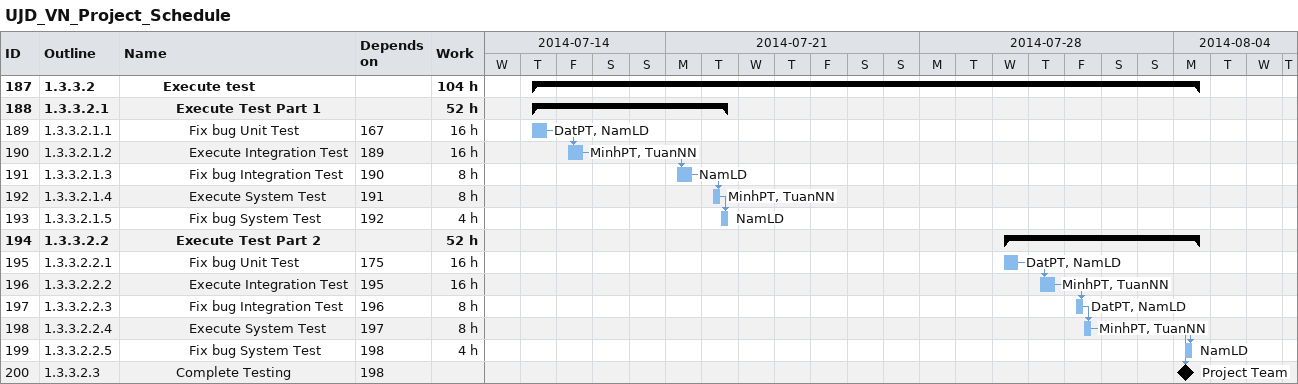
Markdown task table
UJD_VN_Project_Schedule

| ID | WBS | Task | Start | Finish | Predecessors | Resources | Work (h) |
|---|---|---|---|---|---|---|---|
| 187 | 1.3.3.2 | **Execute test** | 2014-07-17 | 2014-08-04 |  |  | 104 |
| 188 | 1.3.3.2.1 | **Execute Test Part 1** | 2014-07-17 | 2014-07-22 |  |  | 52 |
| 189 | 1.3.3.2.1.1 | Fix bug Unit Test | 2014-07-17 | 2014-07-17 | 167 | DatPT, NamLD | 16 |
| 190 | 1.3.3.2.1.2 | Execute Integration Test | 2014-07-18 | 2014-07-18 | 189 | MinhPT, TuanNN | 16 |
| 191 | 1.3.3.2.1.3 | Fix bug Integration Test | 2014-07-21 | 2014-07-21 | 190 | NamLD | 8 |
| 192 | 1.3.3.2.1.4 | Execute System Test | 2014-07-22 | 2014-07-22 | 191 | MinhPT, TuanNN | 8 |
| 193 | 1.3.3.2.1.5 | Fix bug System Test | 2014-07-22 | 2014-07-22 | 192 | NamLD | 4 |
| 194 | 1.3.3.2.2 | **Execute Test Part 2** | 2014-07-30 | 2014-08-04 |  |  | 52 |
| 195 | 1.3.3.2.2.1 | Fix bug Unit Test | 2014-07-30 | 2014-07-30 | 175 | DatPT, NamLD | 16 |
| 196 | 1.3.3.2.2.2 | Execute Integration Test | 2014-07-31 | 2014-07-31 | 195 | MinhPT, TuanNN | 16 |
| 197 | 1.3.3.2.2.3 | Fix bug Integration Test | 2014-08-01 | 2014-08-01 | 196 | DatPT, NamLD | 8 |
| 198 | 1.3.3.2.2.4 | Execute System Test | 2014-08-01 | 2014-08-01 | 197 | MinhPT, TuanNN | 8 |
| 199 | 1.3.3.2.2.5 | Fix bug System Test | 2014-08-04 | 2014-08-04 | 198 | NamLD | 4 |
| 200 | 1.3.3.2.3 | Complete Testing (milestone) | 2014-08-04 | 2014-08-04 | 198 | Project Team |  |
